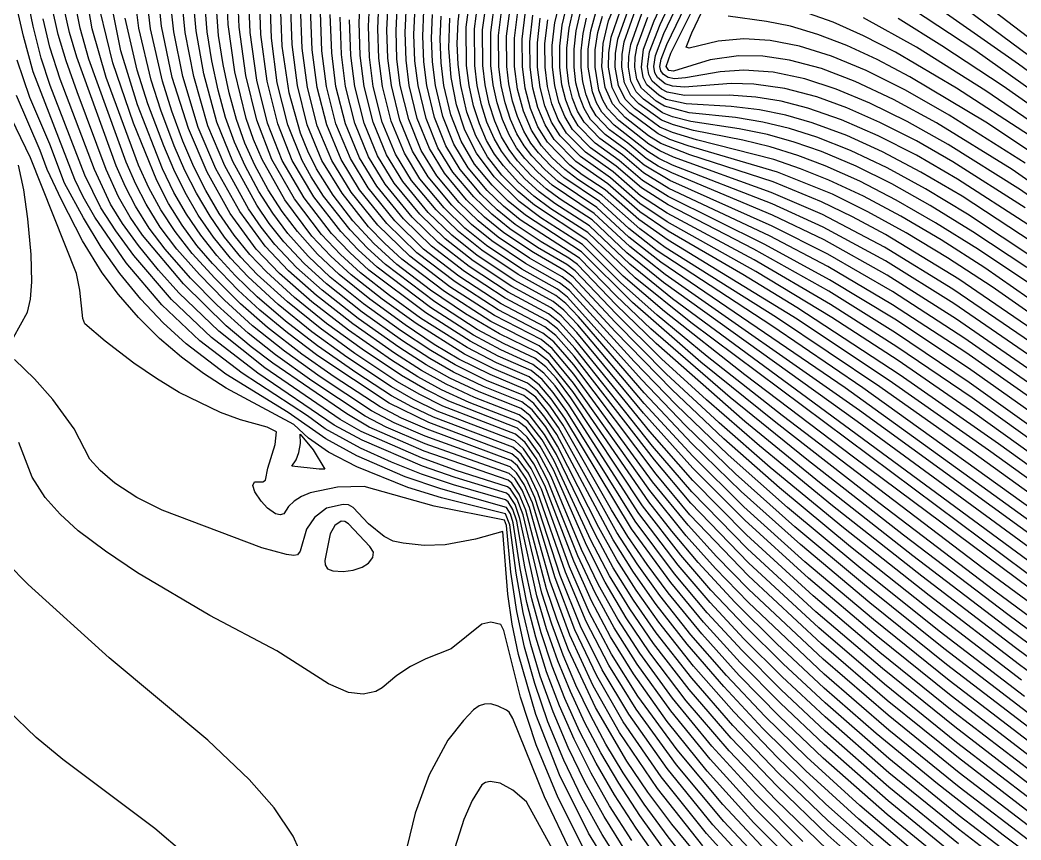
# Model space of a CAD drawing. Header units: inches. Extents: x 2608994 to 2618701, y 1261813 to 1271655.
# Drawn here: x 2614769 to 2616085, y 1266812 to 1267890 of the extents above; entities that cross this region are included whole.
import ezdxf

# ---------------------------------------------------------------- set-up
doc = ezdxf.new("R2010")
doc.units = ezdxf.units.IN
doc.header["$MEASUREMENT"] = 0

msp = doc.modelspace()

# ---------------------------------------------------------------- linework, layer by layer
for points, elevation in [([(2616181.6, 1267738.3), (2616024.4, 1267849.9), (2615843.8, 1267969.1), (2615828.7, 1267982.3), (2615818.8, 1267994.3), (2615812.4, 1268007.5), (2615809.9, 1268021.9), (2615814, 1268055.5), (2615825.3, 1268101.1), (2615900, 1268319.5), (2615923.4, 1268399.9), (2615942.5, 1268477.9), (2615960.9, 1268573.9), (2615983.1, 1268743.1), (2615991.8, 1268781.5), (2615989.3, 1268821.1), (2615992.1, 1268845.1), (2616020.5, 1268926.7), (2616033.8, 1268955.5), (2616048.5, 1268980.7), (2616083.7, 1269027.5), (2616124.7, 1269073.1)], 327), ([(2616210.4, 1267737.4), (2616082, 1267831.6), (2615910.2, 1267952.3), (2615875.1, 1267978.7), (2615856.8, 1267995.5), (2615844.5, 1268011.1), (2615837.2, 1268026.7), (2615834.3, 1268043.5), (2615838.2, 1268080.7), (2615849.1, 1268128.7), (2615917, 1268336.3), (2615937.9, 1268411.9), (2615955, 1268485.1), (2615972.5, 1268582.3), (2615992.3, 1268749.1), (2615999.6, 1268782.7), (2615997.8, 1268813.9), (2615999.8, 1268830.7), (2616017.1, 1268887.1), (2616029.7, 1268921.9), (2616044.6, 1268954.3), (2616060.9, 1268981.9), (2616095.9, 1269029.9)], 328), ([(2616236.8, 1267737.9), (2615954.8, 1267947.5), (2615910.3, 1267982.3), (2615885.8, 1268005.1), (2615870.4, 1268024.3), (2615861.2, 1268043.5), (2615857.6, 1268063.9), (2615861, 1268103.5), (2615871, 1268151.5), (2615933.5, 1268351.9), (2615952.8, 1268425.1), (2615967.9, 1268493.5), (2615978.6, 1268553.5), (2615987.3, 1268615.9), (2616001.3, 1268752.7), (2616007.1, 1268782.7), (2616006.3, 1268807.9), (2616007.6, 1268818.3), (2616025.2, 1268879.9), (2616038.7, 1268918.3), (2616055.3, 1268954.3), (2616075.4, 1268987.9), (2616112.1, 1269038.3)], 329), ([(2616259.6, 1267740.9), (2616006.8, 1267934.3), (2615944.1, 1267984.7), (2615914.8, 1268012.3), (2615895.4, 1268036.3), (2615884.3, 1268059.1), (2615880, 1268083.1), (2615883, 1268125.1), (2615892.5, 1268174.3), (2615949.6, 1268366.3), (2615966.7, 1268434.7), (2615980.5, 1268500.7), (2615989.8, 1268555.9), (2615997.4, 1268613.5), (2616010.3, 1268755.1), (2616014.6, 1268782.7), (2616015.4, 1268806.7), (2616032, 1268870.3), (2616046.2, 1268912.3), (2616063.5, 1268950.7), (2616087.5, 1268991.5)], 330), ([(2616148, 1267449.9), (2616003.5, 1267549.1), (2615906.8, 1267607.9), (2615863.6, 1267631.1), (2615822.8, 1267650.9), (2615759.2, 1267676.9), (2615650, 1267712.5), (2615611.6, 1267727.5), (2615595.6, 1267737.5), (2615564.9, 1267761.5), (2615548, 1267779.5), (2615538.5, 1267801.1), (2615534.2, 1267828.7), (2615535.7, 1267858.7), (2615542.9, 1267888.7), (2615568.8, 1267952.3), (2615698.2, 1268230.7), (2615742.4, 1268337.5), (2615763.4, 1268397.5), (2615788.8, 1268477.9), (2615856.5, 1268703.5), (2615868.9, 1268754.5)], 311), ([(2616100, 1267597.5), (2616007.6, 1267658.1), (2615953.6, 1267689.9), (2615903.2, 1267716.4), (2615856.4, 1267737.7), (2615810.8, 1267754.7), (2615776, 1267764.7), (2615741.2, 1267771.8), (2615704, 1267776.2), (2615645.2, 1267779.4), (2615618.8, 1267785.4), (2615609.2, 1267790.9), (2615593.3, 1267804.7), (2615588.4, 1267814.3), (2615586.1, 1267827.5), (2615588.8, 1267851.5), (2615602.8, 1267888.7), (2615727.4, 1268156.3)], 317), ([(2616094, 1267620.9), (2616001.6, 1267680.7), (2615947.6, 1267711.9), (2615897.2, 1267737.6), (2615849.2, 1267758.5), (2615804.8, 1267774), (2615770, 1267782.9), (2615736.4, 1267788.4), (2615701.6, 1267790.7), (2615642.8, 1267790.5), (2615620, 1267794.9), (2615612.8, 1267798.8), (2615600.2, 1267809.5), (2615596, 1267817.9), (2615594.3, 1267828.7), (2615596.8, 1267847.9), (2615610.8, 1267883.9), (2615732.4, 1268143.1)], 318), ([(2616090.4, 1267642.7), (2615995.6, 1267703.4), (2615947.6, 1267730.7), (2615899.6, 1267755.1), (2615856.4, 1267774.2), (2615816.8, 1267788.6), (2615774.8, 1267799.6), (2615734, 1267805.4), (2615704, 1267806.2), (2615642.8, 1267801.6), (2615627.2, 1267802.7), (2615617.6, 1267805.9), (2615607.2, 1267814.3), (2615603.9, 1267820.3), (2615602.5, 1267828.7), (2615604.5, 1267843.1), (2615615.7, 1267871.9), (2615720.4, 1268091.5)], 319), ([(2616199.6, 1267584.9), (2616084.4, 1267666.3), (2615989.6, 1267726.2), (2615935.6, 1267756.2), (2615886.4, 1267780.5), (2615842, 1267799), (2615801.2, 1267812.2), (2615759.2, 1267821), (2615720.8, 1267823.7), (2615689.6, 1267821.7), (2615644, 1267813.5), (2615629.6, 1267812.2), (2615621.2, 1267814), (2615615.2, 1267818.2), (2615611.8, 1267822.7), (2615610.6, 1267828.7), (2615612, 1267838.3), (2615619.5, 1267857.5), (2615722.5, 1268071.1)], 320), ([(2616090.4, 1267701.7), (2615990.8, 1267764.8), (2615933.2, 1267797.5), (2615881.6, 1267823.2), (2615836, 1267842.2), (2615794, 1267855.4), (2615755.6, 1267862.9), (2615720.8, 1267865), (2615687.2, 1267862), (2615648.8, 1267852.5), (2615644.8, 1267853.9), (2615652.4, 1267872.8), (2615738, 1268053.1)], 322), ([(2616192.4, 1267609.8), (2616073.6, 1267693.1), (2615974, 1267754.7), (2615917.6, 1267785.3), (2615867.2, 1267808.9), (2615822.8, 1267825.8), (2615780.8, 1267837.1), (2615746, 1267842.3), (2615713.6, 1267842.8), (2615676.4, 1267837.4), (2615628.4, 1267822.5), (2615622.4, 1267823.2), (2615618.7, 1267828.7), (2615624.8, 1267846), (2615681.5, 1267959.5)], 321), ([(2615749.6, 1266755.9), (2615680, 1266831.9), (2615620, 1266905.8), (2615569.6, 1266977.5), (2615534.8, 1267035.7), (2615506.3, 1267093.1), (2615479.6, 1267159.8), (2615446.3, 1267262.3), (2615435, 1267286.3), (2615423.2, 1267303.6), (2615414.8, 1267310.9), (2615304.4, 1267351.8), (2615270.8, 1267366.4), (2615243, 1267381.1), (2615182.3, 1267420.7), (2615139.7, 1267450.7), (2615094.8, 1267485.5), (2615059.3, 1267516.7), (2615025.3, 1267550.3), (2614995.6, 1267582.7), (2614973.3, 1267611.5), (2614954.5, 1267640.3), (2614938.9, 1267669.1), (2614925.3, 1267699.1), (2614882.7, 1267814.3), (2614864.1, 1267877.9), (2614854.1, 1267936.7)], 256), ([(2615801.2, 1266787), (2615736.4, 1266852.1), (2615676.4, 1266918.3), (2615624.8, 1266981.6), (2615580.4, 1267043.1), (2615550.4, 1267090.6), (2615525.2, 1267136.7), (2615502.7, 1267185.5), (2615463.4, 1267283.9), (2615447.7, 1267313.9), (2615433.2, 1267334.3), (2615420.8, 1267345.2), (2615325.3, 1267382.3), (2615294.8, 1267397.3), (2615264.8, 1267414.7), (2615209.6, 1267451.4), (2615164, 1267484.6), (2615120.8, 1267519.4), (2615081.3, 1267555.1), (2615059.7, 1267577.9), (2615038.4, 1267604.3), (2615019.2, 1267631.9), (2615001.4, 1267661.9), (2614986.2, 1267691.9), (2614972.2, 1267724.3), (2614954.6, 1267771.1), (2614941.9, 1267810.7), (2614925.6, 1267879.1), (2614917.5, 1267942.7)], 260), ([(2615798.2, 1266809.9), (2615736.4, 1266872), (2615678.8, 1266935.4), (2615627.2, 1266998.2), (2615584, 1267057.4), (2615555.2, 1267102.2), (2615530, 1267147.1), (2615507.6, 1267193.9), (2615467.5, 1267289.9), (2615451.5, 1267319.9), (2615436.2, 1267341.5), (2615423.2, 1267353.4), (2615333.2, 1267388.8), (2615302, 1267404.3), (2615270.8, 1267422.6), (2615219.2, 1267457), (2615172.4, 1267491), (2615130.4, 1267524.9), (2615093.2, 1267558.5), (2615071.4, 1267581.5), (2615051.1, 1267606.7), (2615031.3, 1267635.5), (2615013.7, 1267665.5), (2614998, 1267696.7), (2614983.6, 1267730.3), (2614968.9, 1267769.9), (2614956.6, 1267809.5), (2614941, 1267877.9), (2614933.3, 1267942.7)], 261), ([(2615831.2, 1266798.6), (2615762.8, 1266864.6), (2615701.6, 1266929.2), (2615645.2, 1266995), (2615597.2, 1267057.9), (2615566, 1267104.1), (2615538.4, 1267150.8), (2615514.4, 1267198.4), (2615470.5, 1267298.3), (2615453.2, 1267329.5), (2615435, 1267353.5), (2615424.4, 1267362.1), (2615359.7, 1267387.1), (2615323.6, 1267403.6), (2615292.4, 1267420.7), (2615257.6, 1267442.8), (2615201.4, 1267481.9), (2615153.2, 1267519.3), (2615110.7, 1267556.3), (2615080, 1267588.7), (2615045.6, 1267635.5), (2615015.3, 1267689.5), (2614990.7, 1267747.1), (2614969.6, 1267814.3), (2614955.5, 1267881.5), (2614948.9, 1267946.3)], 262), ([(2615947.6, 1266775), (2615872, 1266839.4), (2615802.4, 1266903), (2615746, 1266958.6), (2615694.4, 1267013.5), (2615646.4, 1267069.2), (2615605.6, 1267121.4), (2615575.6, 1267164.1), (2615549.2, 1267206.4), (2615474.8, 1267345.1), (2615459.4, 1267367.9), (2615444.8, 1267385.6), (2615431.6, 1267396), (2615382.4, 1267416), (2615341.3, 1267436.3), (2615309.2, 1267455.2), (2615269.6, 1267481.5), (2615221.1, 1267516.7), (2615177.2, 1267551.9), (2615148.3, 1267579.1), (2615121.6, 1267609.1), (2615101.6, 1267635.8), (2615083.4, 1267664.3), (2615065.3, 1267697.9), (2615051.3, 1267729.1), (2615039.7, 1267761.5), (2615029.7, 1267797.5), (2615021.5, 1267835.9), (2615015.5, 1267874.3), (2615010.7, 1267935.5)], 266), ([(2616000.4, 1266770.9), (2615909.2, 1266845.5), (2615825.2, 1266919.6), (2615767.6, 1266974.4), (2615714.8, 1267028.3), (2615665.6, 1267083), (2615621.2, 1267137), (2615593.6, 1267173.9), (2615568.4, 1267210.8), (2615546.8, 1267246), (2615483.4, 1267357.1), (2615466.1, 1267382.3), (2615449.6, 1267402), (2615436.4, 1267412.4), (2615392, 1267431.1), (2615353.6, 1267450.6), (2615290, 1267490.6), (2615245.6, 1267522.6), (2615204.8, 1267554.7), (2615178.1, 1267579.1), (2615153.2, 1267605.8), (2615117.4, 1267653.5), (2615087.5, 1267706.3), (2615076.2, 1267732.7), (2615066.7, 1267760.3), (2615051.8, 1267821.5), (2615043.1, 1267883.9), (2615040.3, 1267947.5)], 268), ([(2616000.4, 1266789.9), (2615910.4, 1266863.5), (2615826.4, 1266937.4), (2615768.8, 1266991.8), (2615716, 1267045.3), (2615668, 1267098.2), (2615624.8, 1267150.2), (2615573.2, 1267221), (2615485.6, 1267366.5), (2615467.7, 1267391.9), (2615452.3, 1267409.9), (2615438.8, 1267420.6), (2615395.6, 1267439.2), (2615357.2, 1267459.1), (2615296, 1267498), (2615255, 1267527.5), (2615216.8, 1267557.5), (2615190.5, 1267581.5), (2615165.8, 1267607.9), (2615130.3, 1267654.7), (2615100.6, 1267706.3), (2615080.6, 1267757.9), (2615066.2, 1267816.7), (2615057.5, 1267880.3), (2615055, 1267943.9)], 269), ([(2616002.8, 1266807), (2615911.6, 1266881.5), (2615827.6, 1266955), (2615770, 1267009.1), (2615718.4, 1267061), (2615672.8, 1267110.6), (2615629.6, 1267161.8), (2615578, 1267231.1), (2615488.3, 1267375.1), (2615470.2, 1267400.3), (2615455.6, 1267417.3), (2615441.2, 1267428.9), (2615398, 1267447.9), (2615360.9, 1267467.5), (2615302.8, 1267504.7), (2615227.8, 1267561.1), (2615202.8, 1267583.9), (2615179, 1267609.1), (2615143.1, 1267655.9), (2615114.2, 1267705.1), (2615094.8, 1267754.3), (2615080.7, 1267810.7), (2615072.1, 1267873.1), (2615069.4, 1267937.9)], 270), ([(2615615.2, 1266800.8), (2615584, 1266844.2), (2615556.4, 1266886.5), (2615532.9, 1266926.3), (2615512, 1266966), (2615492.8, 1267007), (2615476.2, 1267047.5), (2615461.5, 1267089.5), (2615448.8, 1267132.7), (2615426.6, 1267234.7), (2615420.1, 1267252.7), (2615412.4, 1267264.8), (2615408.8, 1267267.7), (2615341.6, 1267288.3), (2615298.4, 1267303.2), (2615219.2, 1267337.3), (2615182.4, 1267357.1), (2615082, 1267425.5), (2615021.2, 1267472.3), (2614968.4, 1267522.5), (2614919.1, 1267580.3), (2614895.2, 1267612.8), (2614875.7, 1267642.7), (2614854.5, 1267685.9), (2614809.2, 1267803.5), (2614797.3, 1267839.5), (2614786.6, 1267881.5), (2614777.2, 1267928.3)], 251), ([(2615902, 1266755.1), (2615831.2, 1266818.2), (2615764, 1266883), (2615704, 1266946), (2615648.8, 1267009.9), (2615602, 1267070.4), (2615570.8, 1267115.7), (2615544.4, 1267159.2), (2615519.9, 1267205.9), (2615471.6, 1267310.3), (2615455.6, 1267337.9), (2615437, 1267361.9), (2615425.6, 1267370.9), (2615366.8, 1267393.7), (2615329.6, 1267411), (2615297.2, 1267429.1), (2615261.6, 1267451.9), (2615206.9, 1267490.3), (2615159.2, 1267527.5), (2615122.3, 1267559.9), (2615091.7, 1267592.3), (2615058.2, 1267637.9), (2615026.8, 1267694.3), (2615003.8, 1267748.3), (2614983.5, 1267815.5), (2614971.6, 1267874.3), (2614965.1, 1267933.1)], 263), ([(2615900.8, 1266775.7), (2615831.2, 1266837.6), (2615766.4, 1266899.9), (2615706.4, 1266962.6), (2615652.4, 1267024.5), (2615605.6, 1267084.3), (2615575.6, 1267127.2), (2615549.2, 1267169.6), (2615525.2, 1267214), (2615474.6, 1267318.7), (2615458.8, 1267345.1), (2615440, 1267369.4), (2615428, 1267379.1), (2615372.8, 1267400.8), (2615334.4, 1267419), (2615303.2, 1267436.6), (2615267.2, 1267459.8), (2615213.9, 1267497.5), (2615166.4, 1267534.7), (2615132.8, 1267564.5), (2615104.4, 1267594.7), (2615086.3, 1267617.5), (2615069.8, 1267641.5), (2615038.6, 1267697.9), (2615016.4, 1267750.7), (2614997.7, 1267815.5), (2614986.6, 1267873.1), (2614980.6, 1267931.9)], 264), ([(2615898.4, 1266797.1), (2615828.8, 1266859.1), (2615765.2, 1266920.2), (2615707.6, 1266980.2), (2615654.8, 1267040.5), (2615609.2, 1267098.1), (2615579.2, 1267140.4), (2615554, 1267180), (2615530.2, 1267222.7), (2615476.1, 1267329.5), (2615460.4, 1267354.8), (2615442.4, 1267377.5), (2615429.2, 1267387.8), (2615378.8, 1267407.9), (2615339.2, 1267426.9), (2615308, 1267444.8), (2615272, 1267468.2), (2615219.2, 1267505.9), (2615172.4, 1267542.8), (2615142.8, 1267569.5), (2615116, 1267598.3), (2615097, 1267622.3), (2615080.6, 1267646.3), (2615049.1, 1267703.9), (2615028.3, 1267755.5), (2615010.9, 1267819.1), (2615000.9, 1267875.5), (2614995.7, 1267933.1)], 265), ([(2615948.8, 1266793.3), (2615873.2, 1266857.5), (2615803.6, 1266920.9), (2615748.4, 1266974.9), (2615698, 1267028.1), (2615651.2, 1267081.8), (2615610.4, 1267133.1), (2615580.4, 1267175), (2615554, 1267216.2), (2615477.2, 1267354.1), (2615461.6, 1267376.6), (2615447.2, 1267393.8), (2615434, 1267404.2), (2615387.2, 1267423.6), (2615346.4, 1267444.1), (2615314, 1267463.4), (2615275.6, 1267489), (2615229.4, 1267522.7), (2615188.9, 1267555.1), (2615160.4, 1267582), (2615134.1, 1267611.5), (2615114.1, 1267637.9), (2615095.5, 1267666.7), (2615077.9, 1267699.1), (2615065, 1267727.9), (2615053.8, 1267759.1), (2615044.2, 1267793.9), (2615036.3, 1267831.1), (2615030.4, 1267869.5), (2615025.8, 1267930.7)], 267), ([(2616100, 1266751.6), (2616002.8, 1266826), (2615911.6, 1266900.3), (2615827.6, 1266973.7), (2615771.2, 1267026.3), (2615720.8, 1267076.5), (2615676.4, 1267124.3), (2615634.4, 1267173.3), (2615582.8, 1267241.2), (2615491.2, 1267383.5), (2615472.7, 1267408.7), (2615458, 1267425.6), (2615443.6, 1267437.1), (2615401.6, 1267456.1), (2615365.6, 1267475.3), (2615308.8, 1267511.9), (2615238.8, 1267564.7), (2615213.8, 1267587.5), (2615191.2, 1267611.5), (2615155.8, 1267657.1), (2615127.3, 1267705.1), (2615108.1, 1267753.1), (2615094.1, 1267809.5), (2615086, 1267870.7), (2615083.6, 1267934.3)], 271), ([(2616100.1, 1266770.3), (2616004, 1266843.9), (2615911.6, 1266919.1), (2615827.6, 1266992.2), (2615772.4, 1267043.4), (2615722, 1267093.3), (2615677.6, 1267140.5), (2615638, 1267186.2), (2615587.6, 1267251.3), (2615493.2, 1267393.1), (2615474.4, 1267418.3), (2615460.4, 1267433.9), (2615446, 1267445.4), (2615405.8, 1267463.9), (2615370.4, 1267483.1), (2615314.8, 1267519.1), (2615249.6, 1267568.3), (2615226, 1267589.9), (2615203.2, 1267613.9), (2615168.5, 1267658.3), (2615152.2, 1267683.5), (2615140.3, 1267705.1), (2615121.4, 1267751.9), (2615107.6, 1267807.1), (2615099.9, 1267865.9), (2615097.6, 1267928.3)], 272), ([(2616150.2, 1266752.3), (2616061.6, 1266818.1), (2615975.2, 1266885.6), (2615894.8, 1266952), (2615826.4, 1267011.7), (2615764, 1267069.6), (2615708.8, 1267124.6), (2615660.8, 1267176.7), (2615626, 1267217.8), (2615596, 1267256.4), (2615496, 1267401.5), (2615464, 1267441.1), (2615448.4, 1267453.7), (2615399.6, 1267477.1), (2615354.8, 1267503.3), (2615308.9, 1267534.7), (2615264.7, 1267568.3), (2615234.4, 1267595.9), (2615206.8, 1267625.9), (2615181.1, 1267659.5), (2615159, 1267694.3), (2615147.7, 1267717.1), (2615137.9, 1267741.1), (2615123.2, 1267793.9), (2615114.1, 1267855.1), (2615111.3, 1267922.3)], 273), ([(2616095.2, 1266941.4), (2615990.8, 1267021.6), (2615891.2, 1267101.6), (2615801.2, 1267177.6), (2615720.8, 1267250), (2615653.6, 1267316.3), (2615590, 1267385.8), (2615502.4, 1267489.2), (2615484.3, 1267508.3), (2615470, 1267519.7), (2615419.6, 1267547.5), (2615370.4, 1267580.3), (2615336.9, 1267606.7), (2615306.1, 1267636.7), (2615272.4, 1267677.5), (2615251.3, 1267712.3), (2615233.5, 1267755.5), (2615221.7, 1267802.3), (2615216.5, 1267843.1), (2615215.2, 1267886.3), (2615217.3, 1267931.9)], 281), ([(2616095.2, 1266959.8), (2615987.2, 1267042.7), (2615886.4, 1267123.5), (2615795.2, 1267200.2), (2615717.2, 1267270), (2615652.4, 1267333.1), (2615590, 1267399.7), (2615503.6, 1267499.4), (2615486.8, 1267516.9), (2615473.5, 1267527.5), (2615424.1, 1267555.1), (2615376.4, 1267587), (2615345.6, 1267611.5), (2615316.4, 1267640), (2615284.2, 1267678.7), (2615263, 1267713.5), (2615245.6, 1267755.5), (2615233.8, 1267802.3), (2615228.9, 1267840.7), (2615227.5, 1267881.5), (2615229.5, 1267925.9)], 282), ([(2616150.4, 1267119.7), (2615651.2, 1267492), (2615578, 1267550.9), (2615515.6, 1267610.5), (2615467.2, 1267641.5), (2615444.6, 1267658.3), (2615424.4, 1267676.6), (2615404.8, 1267697.9), (2615393.2, 1267713.5), (2615382.7, 1267731.5), (2615373.2, 1267753.1), (2615365.4, 1267777.1), (2615359.6, 1267803.5), (2615356.3, 1267829.9), (2615355.8, 1267880.3), (2615362.9, 1267933.1)], 293), ([(2616192.4, 1267107.1), (2615627.2, 1267523.2), (2615570.8, 1267568.9), (2615518, 1267619.2), (2615472.4, 1267648.5), (2615452, 1267663.7), (2615432.8, 1267681.1), (2615413.9, 1267701.5), (2615402.4, 1267717.1), (2615392.7, 1267733.9), (2615383.2, 1267755.5), (2615375.9, 1267778.3), (2615370.4, 1267803.5), (2615367.1, 1267829.9), (2615366.7, 1267877.9), (2615373.4, 1267928.3)], 294), ([(2616240, 1267090.7), (2615869.7, 1267361.9), (2615615.2, 1267544.6), (2615567.2, 1267583.6), (2615521.6, 1267627), (2615479.6, 1267654), (2615460.8, 1267667.9), (2615441.2, 1267685.5), (2615423.2, 1267704.8), (2615412.3, 1267719.5), (2615402.5, 1267736.3), (2615393.5, 1267756.7), (2615386.2, 1267779.5), (2615380.8, 1267804.7), (2615377.8, 1267829.9), (2615377.5, 1267876.7), (2615383.8, 1267923.5)], 295), ([(2615610.4, 1266783.4), (2615579.2, 1266827.3), (2615551, 1266871.1), (2615526.7, 1266913.1), (2615505, 1266955.1), (2615485.6, 1266998), (2615469, 1267040.3), (2615454.4, 1267084.1), (2615442.1, 1267129.1), (2615432.9, 1267171.1), (2615422.3, 1267231.1), (2615417.2, 1267246.2), (2615411.1, 1267256.3), (2615407.6, 1267259.2), (2615339.2, 1267278.9), (2615297.2, 1267292.8), (2615257.6, 1267308.4), (2615216.8, 1267326.8), (2615170.5, 1267352.3), (2615147.2, 1267369.4), (2615061.3, 1267425.5), (2615005.6, 1267468.1), (2614955.8, 1267515.5), (2614909, 1267570.7), (2614867.9, 1267630.7), (2614852.3, 1267657.1), (2614841.3, 1267679.9), (2614786.9, 1267821.5), (2614773.8, 1267868.3), (2614763.5, 1267913.9)], 250), ([(2615741.2, 1266743.3), (2615671.6, 1266820.4), (2615612, 1266895.1), (2615562.4, 1266967.4), (2615527.6, 1267027.5), (2615498.8, 1267088.1), (2615472.7, 1267156.7), (2615442.9, 1267255.1), (2615432.1, 1267279.1), (2615421.9, 1267294.7), (2615413.6, 1267302.3), (2615302, 1267342.9), (2615261.2, 1267360.3), (2615231.2, 1267376.2), (2615163.8, 1267420.7), (2615117.1, 1267454.3), (2615075.2, 1267487.6), (2615038.2, 1267521.5), (2615005.2, 1267555.1), (2614975.4, 1267588.7), (2614953.7, 1267617.5), (2614935.1, 1267647.5), (2614921.5, 1267673.9), (2614909.1, 1267702.7), (2614859.9, 1267838.3), (2614848.3, 1267879.1), (2614840.6, 1267918.7)], 255), ([(2615762.8, 1266784.2), (2615693.2, 1266858.6), (2615633.2, 1266930.4), (2615581.6, 1267001), (2615546.8, 1267056.3), (2615518, 1267110.5), (2615491.7, 1267171.1), (2615454.7, 1267273.1), (2615441.2, 1267300.2), (2615428, 1267319.1), (2615417.2, 1267328.3), (2615312.8, 1267367.9), (2615284.3, 1267381.1), (2615257.6, 1267395.8), (2615212, 1267425.4), (2615160.3, 1267461.5), (2615118.5, 1267493.9), (2615081.2, 1267526), (2615052.3, 1267553.9), (2615027.9, 1267580.3), (2615007, 1267606.7), (2614988.3, 1267634.3), (2614971.7, 1267663.1), (2614956.5, 1267694.3), (2614924, 1267778.3), (2614902, 1267849.1), (2614888.6, 1267915.1)], 258), ([(2616102.4, 1266806.1), (2616004, 1266881.5), (2615911.6, 1266956.5), (2615826.4, 1267030.1), (2615726.8, 1267123.9), (2615683.6, 1267168.7), (2615645.2, 1267211.6), (2615597.2, 1267271.2), (2615497.1, 1267412.3), (2615466.4, 1267449.5), (2615451.8, 1267461.5), (2615388.4, 1267493.5), (2615327.2, 1267533), (2615271.1, 1267575.5), (2615248.8, 1267595.9), (2615227.6, 1267618), (2615192.7, 1267661.9), (2615166.3, 1267705.1), (2615147, 1267751.9), (2615134.1, 1267803.5), (2615127, 1267857.5), (2615124.9, 1267916.3)], 274), ([(2616094, 1266979.1), (2615983.6, 1267063.8), (2615879.2, 1267147.2), (2615788, 1267223.6), (2615710, 1267293), (2615644, 1267356.9), (2615586.4, 1267417.3), (2615489.2, 1267525.6), (2615476, 1267535.9), (2615429.1, 1267562.3), (2615382.6, 1267593.5), (2615354.2, 1267616.3), (2615327.1, 1267642.7), (2615295.1, 1267681.1), (2615274.6, 1267714.7), (2615257.3, 1267756.7), (2615245.8, 1267802.3), (2615241, 1267839.5), (2615239.7, 1267877.9), (2615241.6, 1267921.1)], 283), ([(2616089.6, 1267000.7), (2615977.6, 1267086.6), (2615872, 1267170.8), (2615778.4, 1267248.9), (2615700.4, 1267318), (2615632, 1267383.7), (2615576.8, 1267441), (2615491.6, 1267534.2), (2615478.6, 1267544.3), (2615434, 1267569.6), (2615389.6, 1267599.5), (2615362.8, 1267621.1), (2615336.9, 1267646.3), (2615305.8, 1267683.5), (2615285.5, 1267717.1), (2615268.8, 1267757.9), (2615257.5, 1267803.5), (2615253, 1267839.5), (2615251.7, 1267876.7), (2615253.8, 1267918.7)], 284), ([(2616085.6, 1267022.1), (2615971, 1267109.9), (2615861.2, 1267197.2), (2615767.6, 1267274.9), (2615694.4, 1267339.3), (2615626, 1267403.9), (2615551.6, 1267480.4), (2615494, 1267542.9), (2615482, 1267552.2), (2615439.2, 1267576.7), (2615398, 1267604.4), (2615371.6, 1267625.6), (2615346.7, 1267649.9), (2615317.4, 1267684.7), (2615296.9, 1267718.3), (2615280.3, 1267759.1), (2615269.3, 1267803.5), (2615264.9, 1267838.3), (2615263.7, 1267875.5), (2615265.7, 1267915.1)], 285), ([(2616199.6, 1266956.1), (2616083.2, 1267042.2), (2615964.4, 1267133.1), (2615851.6, 1267222.4), (2615755.6, 1267301.7), (2615688.4, 1267360.3), (2615618.8, 1267424.8), (2615551.6, 1267492.5), (2615496.5, 1267551.5), (2615484.4, 1267560.8), (2615444.2, 1267583.9), (2615405.2, 1267610.1), (2615380, 1267630.5), (2615356.3, 1267653.5), (2615327.2, 1267688.2), (2615307.6, 1267720.7), (2615291.6, 1267760.3), (2615281, 1267803.5), (2615276.8, 1267837.1), (2615275.5, 1267873.1), (2615277.4, 1267910.3)], 286), ([(2616214.4, 1267054.7), (2615864.8, 1267315), (2615722, 1267423.5), (2615616.4, 1267506.4), (2615562.4, 1267553.2), (2615514.4, 1267600.8), (2615445.5, 1267646.3), (2615424.1, 1267664.3), (2615402.9, 1267685.9), (2615383.9, 1267709.9), (2615368.6, 1267737.5), (2615356.9, 1267768.7), (2615348.7, 1267803.5), (2615345.2, 1267831.1), (2615344.1, 1267858.7), (2615345.2, 1267887.5), (2615348.7, 1267917.5)], 292), ([(2616364.2, 1267019.9), (2615872.8, 1267376.3), (2615617.6, 1267555), (2615570.8, 1267591.9), (2615524.2, 1267635.5), (2615468.8, 1267672.8), (2615450, 1267689.5), (2615432.8, 1267707.8), (2615422.1, 1267721.9), (2615412.3, 1267738.7), (2615403.4, 1267759.1), (2615396.5, 1267780.7), (2615391.4, 1267804.7), (2615388.4, 1267829.9), (2615388.1, 1267873.1), (2615393.8, 1267917.5)], 296), ([(2616366.4, 1267036.4), (2615853.9, 1267406.3), (2615611.6, 1267571.3), (2615569.6, 1267604.3), (2615527.6, 1267643.4), (2615476.9, 1267677.5), (2615459.1, 1267693.1), (2615442, 1267711.1), (2615431.9, 1267724.3), (2615422.6, 1267739.9), (2615414, 1267759.1), (2615407, 1267780.7), (2615402, 1267803.5), (2615398.9, 1267828.7), (2615398.5, 1267869.5), (2615403.7, 1267911.5)], 297), ([(2616454.1, 1267100.3), (2616017.2, 1267413.3), (2615920, 1267478.7), (2615832.4, 1267533.1), (2615734, 1267588.4), (2615621.2, 1267646.6), (2615586.4, 1267668.9), (2615552.8, 1267697.8), (2615519.2, 1267721.6), (2615495.6, 1267745.9), (2615485.4, 1267762.7), (2615477.7, 1267781.9), (2615472.3, 1267803.5), (2615469.2, 1267827.5), (2615469.1, 1267856.3), (2615472.6, 1267886.3), (2615479.8, 1267916.3)], 304), ([(2616124, 1267356), (2616016, 1267432), (2615919.3, 1267496.3), (2615833.6, 1267548.4), (2615748.6, 1267594.7), (2615621.2, 1267657.8), (2615587.6, 1267678.9), (2615556.9, 1267705.1), (2615525.2, 1267727.9), (2615503.2, 1267750.7), (2615493.9, 1267766.3), (2615486.7, 1267784.3), (2615481.7, 1267804.7), (2615478.8, 1267827.5), (2615478.8, 1267855.1), (2615482, 1267882.7), (2615488.5, 1267910.3)], 305), ([(2616168.4, 1267454.1), (2616047.2, 1267538.8), (2615988.4, 1267577.1), (2615934.4, 1267609.8), (2615884, 1267637.7), (2615837.2, 1267660.7), (2615765.2, 1267689.7), (2615647.6, 1267724.4), (2615623.6, 1267732.7), (2615608, 1267739.9), (2615571, 1267767.5), (2615557.7, 1267780.7), (2615547.7, 1267801.1), (2615543.1, 1267827.5), (2615543.4, 1267846.7), (2615546.5, 1267867.1), (2615562.2, 1267912.7)], 312), ([(2616169.6, 1267472.1), (2616037.6, 1267563.8), (2615980, 1267600.6), (2615927.2, 1267631.8), (2615878, 1267658.1), (2615832.4, 1267679.4), (2615795.5, 1267694.3), (2615760.4, 1267706.4), (2615658.4, 1267732.3), (2615627.2, 1267741.8), (2615610.4, 1267748.9), (2615577, 1267773.5), (2615564.9, 1267785.5), (2615556.1, 1267803.5), (2615551.9, 1267827.5), (2615552.2, 1267845.5), (2615555.3, 1267864.7), (2615570.8, 1267908.8)], 313), ([(2616096.4, 1267737.7), (2616000.4, 1267800.2), (2615920, 1267847.3), (2615878, 1267869), (2615838.4, 1267886.8), (2615742.4, 1267921.2)], 324), ([(2615695.6, 1266748.9), (2615626, 1266832.6), (2615594.8, 1266874.8), (2615567.2, 1266915.7), (2615525.8, 1266986.3), (2615490.4, 1267061.7), (2615474.8, 1267102.2), (2615461.6, 1267142.1), (2615434.4, 1267245.5), (2615425.6, 1267266.7), (2615416, 1267281), (2615411.2, 1267285), (2615300.8, 1267323.2), (2615228.4, 1267354.7), (2615198.8, 1267371.9), (2615101.7, 1267438.7), (2615073.2, 1267460.3), (2615040.5, 1267487.9), (2614984.1, 1267543.1), (2614930.5, 1267606.7), (2614914.1, 1267630.7), (2614899, 1267657.1), (2614882.7, 1267693.1), (2614844.4, 1267795.1), (2614829.9, 1267835.9), (2614819.7, 1267870.7), (2614811.4, 1267907.9)], 253), ([(2615666.8, 1266804.3), (2615607.4, 1266879.5), (2615557.6, 1266953.2), (2615522.8, 1267014.7), (2615492.1, 1267081.1), (2615466.4, 1267151.8), (2615439, 1267249.1), (2615429.3, 1267271.9), (2615419.6, 1267287), (2615412.4, 1267293.6), (2615302, 1267332.8), (2615250.7, 1267354.7), (2615223, 1267369.1), (2615153.2, 1267415.3), (2615105.2, 1267449.7), (2615069.2, 1267478.1), (2615028.4, 1267515), (2614993.6, 1267550.5), (2614960, 1267588.7), (2614939.1, 1267616.3), (2614921, 1267645.1), (2614907.9, 1267670.3), (2614896, 1267697.9), (2614843.9, 1267840.7), (2614834.4, 1267873.1), (2614827.4, 1267904.3)], 254), ([(2615766.4, 1266759.8), (2615694.6, 1266836.3), (2615632.4, 1266910.7), (2615579.2, 1266983.9), (2615543.2, 1267041.8), (2615513.4, 1267099.1), (2615486.2, 1267163.9), (2615450.2, 1267268.3), (2615437.6, 1267294.1), (2615424.4, 1267312.7), (2615416, 1267319.6), (2615306.8, 1267360.6), (2615254.7, 1267385.9), (2615160.8, 1267448.3), (2615120.8, 1267478.5), (2615084.8, 1267508.3), (2615056.3, 1267534.7), (2615022.4, 1267569.5), (2615002, 1267593.5), (2614982.6, 1267619.9), (2614964.7, 1267648.7), (2614949.1, 1267678.7), (2614918.6, 1267754.3), (2614891.3, 1267833.5), (2614874.9, 1267901.9)], 257), ([(2616102.4, 1266824.7), (2616004, 1266900.2), (2615910.4, 1266976), (2615825.2, 1267049.4), (2615726.8, 1267141.5), (2615684.8, 1267184.6), (2615647.6, 1267225.6), (2615600.8, 1267282.7), (2615497.3, 1267424.3), (2615468.8, 1267458), (2615454.4, 1267469.8), (2615393.2, 1267501.1), (2615334.4, 1267539.2), (2615281.6, 1267579.2), (2615239.8, 1267619.9), (2615204.8, 1267663.6), (2615179.2, 1267705.1), (2615160.2, 1267750.7), (2615147.3, 1267801.1), (2615140.4, 1267852.7), (2615138.2, 1267907.9)], 275), ([(2616102.4, 1266843.4), (2616002.8, 1266919.8), (2615909.2, 1266995.5), (2615822.8, 1267069.7), (2615726.8, 1267159), (2615650, 1267239.5), (2615605.6, 1267292.6), (2615497.3, 1267436.3), (2615471.2, 1267466.5), (2615456.8, 1267478.2), (2615398, 1267508.7), (2615341.2, 1267545.5), (2615291.2, 1267583.6), (2615251.4, 1267622.3), (2615215.7, 1267666.7), (2615191.5, 1267706.3), (2615172.5, 1267751.9), (2615159.9, 1267801.1), (2615153.5, 1267850.3), (2615151.4, 1267904.3)], 276), ([(2616101.2, 1266862.8), (2616000.4, 1266940.2), (2615905.6, 1267016.9), (2615819.2, 1267090.9), (2615726.8, 1267176.3), (2615651.2, 1267254.6), (2615603.2, 1267311.4), (2615497.6, 1267447.9), (2615473.6, 1267475), (2615459.2, 1267486.6), (2615401.9, 1267516.7), (2615346.4, 1267553), (2615299.9, 1267588.7), (2615261.9, 1267625.9), (2615227.1, 1267669.1), (2615203.6, 1267707.5), (2615184.7, 1267753.1), (2615172.3, 1267802.3), (2615166.3, 1267849.1), (2615164.4, 1267899.5)], 277), ([(2616100, 1266882.3), (2615998, 1266960.7), (2615903.2, 1267037.2), (2615815.6, 1267112), (2615725.6, 1267194.7), (2615652.4, 1267269.6), (2615600.8, 1267329.6), (2615498.8, 1267458.3), (2615476, 1267483.6), (2615461.6, 1267495), (2615407.2, 1267523.9), (2615353.6, 1267559), (2615310.3, 1267592.3), (2615273.3, 1267628.3), (2615238.3, 1267671.5), (2615215.7, 1267708.7), (2615197.2, 1267753.1), (2615184.7, 1267802.3), (2615179.1, 1267846.7), (2615177.3, 1267897.1)], 278), ([(2616197.2, 1266976.1), (2616078, 1267064.3), (2615954.8, 1267158.5), (2615837.2, 1267251.3), (2615741.2, 1267330.1), (2615671.6, 1267390.4), (2615612.8, 1267444.2), (2615552.8, 1267503.3), (2615499.2, 1267559.9), (2615488, 1267568.5), (2615449.6, 1267590.8), (2615413.4, 1267615.1), (2615389.5, 1267634.3), (2615365.9, 1267657.1), (2615338.5, 1267689.5), (2615318.8, 1267721.9), (2615303.2, 1267760.3), (2615292.6, 1267803.5), (2615288.5, 1267835.9), (2615287.2, 1267870.7), (2615289, 1267906.7)], 287), ([(2616197.2, 1266994.4), (2616072.4, 1267086.7), (2615942.8, 1267185.6), (2615820.4, 1267281.8), (2615722, 1267362.2), (2615605.6, 1267464.3), (2615552.8, 1267515.3), (2615502, 1267568.3), (2615490.9, 1267576.7), (2615454.4, 1267598.1), (2615420.2, 1267621.1), (2615396.8, 1267640), (2615375.2, 1267661), (2615348, 1267693.1), (2615329.3, 1267724.3), (2615314.3, 1267761.5), (2615304.1, 1267803.5), (2615300.1, 1267834.7), (2615298.8, 1267868.3), (2615300.4, 1267901.9)], 288), ([(2616198.4, 1267011.7), (2616067.6, 1267108.5), (2615930.8, 1267212.6), (2615803.6, 1267311.9), (2615702.8, 1267393.6), (2615598.4, 1267483.9), (2615552.8, 1267527.1), (2615504.8, 1267576.7), (2615426.9, 1267627.1), (2615404.8, 1267645.1), (2615383.6, 1267665.7), (2615358.4, 1267695.5), (2615339.7, 1267726.7), (2615325.3, 1267762.7), (2615315.4, 1267803.5), (2615311.5, 1267834.7), (2615310.3, 1267865.9), (2615311.7, 1267897.1)], 289), ([(2616384.4, 1267041.7), (2615877.4, 1267406.3), (2615757.6, 1267487.9), (2615606.8, 1267586.5), (2615569.6, 1267615.6), (2615531.2, 1267651.2), (2615484.4, 1267682.7), (2615467, 1267697.9), (2615450.8, 1267714.9), (2615440.8, 1267727.9), (2615431.7, 1267743.5), (2615423.2, 1267762.7), (2615416.8, 1267783.1), (2615412, 1267805.9), (2615409.3, 1267828.7), (2615409, 1267868.3), (2615413.9, 1267907.9)], 298), ([(2616401.7, 1267047.5), (2616022, 1267321.1), (2615899.7, 1267407.5), (2615763.9, 1267498.7), (2615617.6, 1267590.9), (2615584, 1267615.1), (2615534.8, 1267658.9), (2615502.7, 1267679.9), (2615485.5, 1267693.1), (2615468.8, 1267708.7), (2615454.8, 1267724.3), (2615441.8, 1267744.7), (2615431.1, 1267769.9), (2615423.5, 1267798.7), (2615419.5, 1267828.7), (2615419.3, 1267865.9), (2615424, 1267904.3)], 299), ([(2616419.2, 1267053.1), (2616042.4, 1267324.2), (2615916.4, 1267412.8), (2615790.9, 1267496.3), (2615621.2, 1267600.4), (2615582.8, 1267627.3), (2615538.4, 1267666.7), (2615508.4, 1267686.4), (2615492, 1267699.1), (2615462.7, 1267729.1), (2615450.1, 1267749.5), (2615440.2, 1267773.5), (2615433.4, 1267799.9), (2615429.7, 1267828.7), (2615429.5, 1267864.7), (2615433.9, 1267900.7)], 300), ([(2616435.6, 1267059.5), (2616055.6, 1267332.6), (2615926.2, 1267423.1), (2615790.3, 1267511.9), (2615719.6, 1267555.1), (2615621.2, 1267612.1), (2615584, 1267637.6), (2615542, 1267674.5), (2615499.8, 1267703.9), (2615471.5, 1267732.7), (2615459.5, 1267751.9), (2615450, 1267774.7), (2615443.4, 1267799.9), (2615439.8, 1267827.5), (2615439.5, 1267861.1), (2615443.6, 1267895.9)], 301), ([(2616130, 1267370.1), (2616012.4, 1267452.5), (2615916.4, 1267515.4), (2615831.2, 1267565.9), (2615754.4, 1267606.1), (2615622.4, 1267668.4), (2615588.8, 1267688.9), (2615561.2, 1267712.4), (2615531.4, 1267733.9), (2615510.8, 1267755.5), (2615502.3, 1267769.9), (2615495.7, 1267786.7), (2615491, 1267805.9), (2615488.3, 1267827.5), (2615488.3, 1267852.7), (2615491.3, 1267879.1), (2615497.1, 1267904.3)], 306), ([(2616137.2, 1267383.3), (2616011.2, 1267471.3), (2615916.4, 1267532.7), (2615831.2, 1267582), (2615758.2, 1267618.7), (2615623.6, 1267678.9), (2615590, 1267698.8), (2615564.8, 1267720.1), (2615538.4, 1267739.2), (2615519.2, 1267759.1), (2615510.8, 1267773.2), (2615504.6, 1267789.1), (2615500.2, 1267807.1), (2615497.7, 1267827.5), (2615497.7, 1267851.5), (2615500.5, 1267875.5), (2615505.7, 1267898.3)], 307), ([(2616130, 1267425.4), (2615996.8, 1267517.1), (2615906.8, 1267573.1), (2615825.2, 1267617.4), (2615758, 1267647.9), (2615627.2, 1267699.1), (2615609.2, 1267707.7), (2615594.8, 1267716.8), (2615550.4, 1267751.5), (2615534.1, 1267768.7), (2615527.2, 1267780.7), (2615521.7, 1267795.1), (2615516.2, 1267827.5), (2615516.4, 1267851.5), (2615519.8, 1267875.5), (2615526.3, 1267899.5)], 309), ([(2616095.2, 1267543.6), (2616029.2, 1267588), (2615972.8, 1267623.3), (2615921.2, 1267653), (2615873.2, 1267677.7), (2615827.6, 1267698.1), (2615791.6, 1267711.7), (2615755.6, 1267722.9), (2615719.6, 1267731.7), (2615654.8, 1267744.5), (2615628.4, 1267751.9), (2615612.8, 1267757.9), (2615583, 1267779.5), (2615572.1, 1267790.3), (2615564, 1267807.1), (2615560.6, 1267827.5), (2615561, 1267844.3), (2615563.7, 1267861.1), (2615578.6, 1267903.1)], 314), ([(2616092.8, 1267564.2), (2616022, 1267611.3), (2615965.6, 1267646), (2615915.2, 1267674.2), (2615868.4, 1267697.4), (2615822.8, 1267716.7), (2615786.8, 1267729.3), (2615752, 1267739), (2615714.8, 1267746.7), (2615651.2, 1267756.5), (2615627.2, 1267762.5), (2615614, 1267767.5), (2615588.8, 1267785.7), (2615579.2, 1267795.1), (2615572.2, 1267809.5), (2615569.2, 1267827.5), (2615569.5, 1267841.9), (2615572.1, 1267857.5), (2615586.8, 1267898.3)], 315), ([(2615656, 1266772.4), (2615621.2, 1266816.2), (2615590, 1266858.9), (2615562.4, 1266900.4), (2615539.6, 1266938.1), (2615519.2, 1266975.8), (2615500, 1267015.5), (2615483.3, 1267054.7), (2615468.3, 1267095.5), (2615455.5, 1267136.3), (2615430.7, 1267239.5), (2615422.7, 1267259.9), (2615414, 1267273.1), (2615410, 1267276.3), (2615342.8, 1267297.8), (2615297.2, 1267314.2), (2615218, 1267348.9), (2615190.4, 1267364.6), (2615091.1, 1267432.7), (2615030.6, 1267480.7), (2614978.3, 1267531.1), (2614951.4, 1267561.1), (2614925.1, 1267593.5), (2614904, 1267622.3), (2614888.5, 1267647.5), (2614867.3, 1267693.1), (2614822.3, 1267811.9), (2614808.8, 1267853.9), (2614799.8, 1267891.1)], 252), ([(2615800, 1266767.9), (2615734, 1266834.5), (2615672.8, 1266902.4), (2615620, 1266967.8), (2615575.6, 1267030.3), (2615545.6, 1267078.8), (2615520.4, 1267126.1), (2615497.2, 1267178.3), (2615459.3, 1267277.9), (2615444.8, 1267306.4), (2615431.2, 1267325.9), (2615419.6, 1267336.5), (2615317.6, 1267375.7), (2615286.7, 1267390.7), (2615257.6, 1267407.5), (2615198.8, 1267446.6), (2615153.2, 1267479.8), (2615108.8, 1267515.9), (2615069.2, 1267552.1), (2615046, 1267576.7), (2615023.6, 1267604.3), (2615003.8, 1267633.1), (2614986.3, 1267663.1), (2614971.5, 1267693.1), (2614958.3, 1267724.3), (2614937.6, 1267779.5), (2614923.6, 1267823.9), (2614907.8, 1267892.3)], 259), ([(2616099.6, 1266901.1), (2615996.8, 1266980.1), (2615899.6, 1267058.4), (2615812, 1267132.9), (2615724.4, 1267212.9), (2615653.6, 1267284.5), (2615597.2, 1267348.9), (2615500, 1267468.6), (2615478.4, 1267492.1), (2615464, 1267503.5), (2615411.2, 1267531.9), (2615359.6, 1267565.9), (2615319.2, 1267597.1), (2615284.7, 1267630.7), (2615249.5, 1267673.9), (2615227.6, 1267709.9), (2615209.3, 1267754.3), (2615197.2, 1267802.3), (2615191.8, 1267844.3), (2615190.1, 1267893.5)], 279), ([(2616097.6, 1266921.1), (2615993.2, 1267001.3), (2615894.8, 1267080.6), (2615806, 1267155.9), (2615722, 1267232.1), (2615653.6, 1267300.5), (2615588.8, 1267373.1), (2615501.2, 1267478.9), (2615480.8, 1267500.7), (2615467.6, 1267511.2), (2615415.7, 1267539.5), (2615365, 1267573.1), (2615328.1, 1267601.9), (2615294.9, 1267634.3), (2615261.4, 1267675.1), (2615239.5, 1267711.1), (2615221.6, 1267754.3), (2615209.5, 1267802.3), (2615204.2, 1267843.1), (2615202.7, 1267889.9)], 280), ([(2616191.2, 1267035.2), (2616050.8, 1267139.2), (2615898.4, 1267255), (2615762.8, 1267360.6), (2615664.4, 1267440.1), (2615574.4, 1267518.4), (2615507.5, 1267585.1), (2615433.7, 1267633.1), (2615411.2, 1267651.6), (2615389.8, 1267672.7), (2615366.9, 1267700.3), (2615349.4, 1267730.3), (2615335.8, 1267765.1), (2615326.6, 1267803.5), (2615322.8, 1267833.5), (2615321.7, 1267864.7), (2615323, 1267894.7)], 290), ([(2616254.8, 1267007.4), (2616035.2, 1267169), (2615771.2, 1267370), (2615672.8, 1267447.5), (2615606.8, 1267501.7), (2615558.8, 1267544.8), (2615508.8, 1267594.7), (2615454, 1267629.5), (2615425.4, 1267651.1), (2615392.6, 1267683.5), (2615369.3, 1267714.7), (2615354.3, 1267744.7), (2615343.1, 1267778.3), (2615336, 1267814.3), (2615333, 1267852.7), (2615334.2, 1267892.3)], 291), ([(2616431.2, 1267080.6), (2616024.4, 1267372.5), (2615923.6, 1267442), (2615836.3, 1267498.7), (2615736.4, 1267559.2), (2615620, 1267624.4), (2615584, 1267648.7), (2615545.6, 1267682.2), (2615506, 1267710.1), (2615479.2, 1267737.5), (2615468.2, 1267755.5), (2615459.3, 1267777.1), (2615453.1, 1267801.1), (2615449.7, 1267827.5), (2615449.5, 1267859.9), (2615453.3, 1267892.3)], 302), ([(2616444, 1267089.5), (2616020.8, 1267392.9), (2615921.8, 1267460.3), (2615834.8, 1267515.6), (2615734.4, 1267574.3), (2615620, 1267635.9), (2615585.2, 1267658.8), (2615549.2, 1267690), (2615512.5, 1267715.9), (2615487.9, 1267741.1), (2615476.8, 1267759.1), (2615468.5, 1267779.5), (2615462.7, 1267802.3), (2615459.5, 1267827.5), (2615459.4, 1267858.7), (2615463.1, 1267889.9)], 303), ([(2616124, 1267411.2), (2616000.4, 1267496.6), (2615909.2, 1267554.3), (2615826.4, 1267600.7), (2615758.5, 1267633.1), (2615626, 1267688.7), (2615608, 1267697.7), (2615592.4, 1267707.8), (2615568.4, 1267727.9), (2615544.4, 1267745.4), (2615526.6, 1267763.9), (2615519.2, 1267776.6), (2615513.4, 1267791.5), (2615509.3, 1267808.3), (2615507, 1267827.5), (2615507, 1267849.1), (2615509.5, 1267871.9), (2615514.1, 1267892.3)], 308), ([(2616136, 1267439.8), (2615995.6, 1267536), (2615905.6, 1267591.1), (2615824, 1267634.1), (2615756.6, 1267663.1), (2615628.4, 1267709.5), (2615610.4, 1267717.7), (2615596, 1267726.6), (2615556.4, 1267757.6), (2615541.4, 1267773.5), (2615535.3, 1267784.3), (2615530.3, 1267797.5), (2615525.3, 1267827.5), (2615525.6, 1267850.3), (2615528.9, 1267873.1), (2615534.9, 1267894.7)], 310), ([(2616106, 1267574.2), (2616014.8, 1267634.7), (2615959.6, 1267668), (2615909.2, 1267695.3), (2615861.2, 1267718.1), (2615816.8, 1267735.7), (2615780.8, 1267747.1), (2615746, 1267755.6), (2615709.8, 1267761.5), (2615648.8, 1267767.9), (2615616.4, 1267776.5), (2615605.6, 1267783.1), (2615586.2, 1267799.9), (2615580.3, 1267811.9), (2615577.7, 1267827.5), (2615578, 1267840.7), (2615580.6, 1267855.1), (2615594.8, 1267893.5)], 316), ([(2616121.6, 1267700.2), (2616041.2, 1267753.9), (2615939.2, 1267815.1), (2615896, 1267837.8), (2615856.4, 1267856.1), (2615818, 1267870.8), (2615782, 1267881.5), (2615750.8, 1267887.8), (2615700.2, 1267894.7)], 323), ([(2616145.6, 1267723.6), (2616038.8, 1267796.7), (2615947.6, 1267854), (2615878, 1267892.7)], 325), ([(2616151.6, 1267739.7), (2616061.6, 1267802.6), (2615981.2, 1267855.9), (2615923.6, 1267891.6)], 326), ([(2615573.4, 1266811.1), (2615544.4, 1266857), (2615520, 1266899.9), (2615497.7, 1266944.3), (2615478.4, 1266988.2), (2615461.6, 1267032.8), (2615447.2, 1267078.6), (2615435.6, 1267124.3), (2615426.9, 1267168.7), (2615417.8, 1267228.7), (2615413.9, 1267240.7), (2615408.8, 1267249), (2615322.4, 1267273.4), (2615275.6, 1267289.3), (2615212, 1267316.7), (2615171.2, 1267339.3), (2615122, 1267373.9), (2615039.8, 1267424.3), (2614987.8, 1267463.9), (2614957.6, 1267491.6), (2614928.2, 1267522.7), (2614900.7, 1267556.3), (2614876.2, 1267591.1), (2614852.8, 1267629.5), (2614828.1, 1267675.1), (2614808.5, 1267726.7), (2614782.5, 1267787.9), (2614765.8, 1267837.1)], 249), ([(2615566.8, 1266795.5), (2615537.2, 1266842.8), (2615512, 1266888.2), (2615489.9, 1266933.5), (2615470.1, 1266980.3), (2615453.3, 1267027.1), (2615440.8, 1267069.1), (2615430.7, 1267111.1), (2615421.4, 1267162.7), (2615413.4, 1267226.3), (2615407.6, 1267240.5), (2615323.6, 1267261.6), (2615279.2, 1267275.2), (2615212, 1267302.4), (2615174.8, 1267321.6), (2615148.4, 1267339.9), (2615129.2, 1267358), (2615040.4, 1267405.8), (2615010.4, 1267425.1), (2614981.6, 1267446.4), (2614952.8, 1267471.1), (2614925, 1267498.7), (2614898.9, 1267528.7), (2614877.6, 1267557.5), (2614851.7, 1267599.5), (2614823.8, 1267653.5), (2614805.1, 1267693.1), (2614796, 1267718.3), (2614764.8, 1267790.3)], 248), ([(2615568.1, 1266766.7), (2615534.8, 1266819.2), (2615508, 1266867.5), (2615484.2, 1266916.7), (2615463.3, 1266967.1), (2615445.9, 1267017.5), (2615432.5, 1267065.5), (2615422.4, 1267112.3), (2615414.6, 1267163.9), (2615408.9, 1267225.1), (2615406.1, 1267232.3), (2615314, 1267250.8), (2615221.6, 1267276.5), (2615186.8, 1267275.5), (2615150.8, 1267268.1), (2615139.4, 1267263.5), (2615129.8, 1267257.5), (2615122.2, 1267250.3), (2615116, 1267240.7), (2615111.2, 1267239.4), (2615105.2, 1267240.6), (2615094.8, 1267247.9), (2615086.3, 1267257.5), (2615078.1, 1267269.5), (2615075.4, 1267277.9), (2615077.8, 1267282.7), (2615088.4, 1267282.9), (2615092, 1267284.8), (2615095.2, 1267300.7), (2615105, 1267331.9), (2615106.4, 1267348.5), (2615094.4, 1267354.4), (2615059.3, 1267364.3), (2615032.9, 1267373.9), (2614978.8, 1267400.3), (2614948.7, 1267418.3), (2614918.9, 1267438.7), (2614881.4, 1267467.5), (2614854.8, 1267490.3), (2614852.2, 1267497.5), (2614847.9, 1267534.7), (2614843.5, 1267556.3), (2614783.3, 1267708.7), (2614745.6, 1267786.7)], 247), ([(2614760.7, 1267472.3), (2614779.3, 1267505.9), (2614783.2, 1267522.7), (2614784.9, 1267545.5), (2614783.9, 1267581.5), (2614779.8, 1267628.3), (2614774.5, 1267666.7), (2614767.5, 1267699.1)], 246), ([(2615560.5, 1266749.9), (2615516.8, 1266821), (2615478.7, 1266897.5), (2615447.6, 1266976.7), (2615424.8, 1267055.9), (2615416.5, 1267095.5), (2615410.4, 1267135.1), (2615404, 1267217.4), (2615368, 1267207.5), (2615328.4, 1267200), (2615300.8, 1267199.1), (2615273.2, 1267202), (2615259.9, 1267204.7), (2615248, 1267210.7), (2615227.6, 1267227.6), (2615207.2, 1267249), (2615201.2, 1267252.4), (2615194, 1267253.1), (2615172.4, 1267247.9), (2615156.4, 1267235.9), (2615146, 1267220.3), (2615137.6, 1267191.5), (2615134, 1267186.9), (2615129.2, 1267185.9), (2615119.6, 1267187.4), (2615087.2, 1267196.1), (2614956.4, 1267245.4), (2614922.8, 1267262.2), (2614894, 1267280.9), (2614874.8, 1267297.6), (2614861.2, 1267312.7), (2614840.7, 1267352.3), (2614812.4, 1267390.7), (2614788.4, 1267418.2), (2614762.1, 1267443.5)], 246), ([(2615162.8, 1267299.5), (2615126.5, 1267303.1), (2615132.2, 1267311.5), (2615135.8, 1267321.1), (2615138.2, 1267333.1), (2615137.6, 1267345.2), (2615154.6, 1267324.7), (2615170.1, 1267299.5), (2615162.8, 1267299.5)], 248), ([(2615510.5, 1266800.3), (2615476.7, 1266867.5), (2615448, 1266937.1), (2615427.3, 1266999.5), (2615405.2, 1267087.1), (2615401.6, 1267095.2), (2615388.4, 1267098.4), (2615376.4, 1267095.5), (2615336.2, 1267063.1), (2615302.9, 1267049.9), (2615282.8, 1267040), (2615264.7, 1267028.3), (2615245.6, 1267012), (2615237.2, 1267007.3), (2615220.4, 1267003.6), (2615201.2, 1267006), (2615174.8, 1267017.4), (2615107, 1267060.7), (2615018.8, 1267106.9), (2614924, 1267163.2), (2614882, 1267191.4), (2614846, 1267218.5), (2614822, 1267240.2), (2614802.4, 1267262.3), (2614785.4, 1267288.7), (2614767.9, 1267334.3)], 245), ([(2615207.2, 1267166.5), (2615219.2, 1267170.4), (2615227.6, 1267175.7), (2615233, 1267183.1), (2615234.1, 1267190.3), (2615229.3, 1267197.5), (2615201.3, 1267227.5), (2615196.4, 1267230.5), (2615191.6, 1267230.8), (2615183.3, 1267225.1), (2615177.1, 1267214.3), (2615170.2, 1267179.5), (2615170.3, 1267173.5), (2615173.6, 1267168.5), (2615180.8, 1267165.8), (2615194, 1267165), (2615207.2, 1267166.5)], 245), ([(2615143.5, 1266783.5), (2615128.6, 1266817.1), (2615103.5, 1266854.3), (2615070.7, 1266891.5), (2615016.4, 1266943.3), (2614886.8, 1267051.3), (2614780, 1267147.7), (2614752.5, 1267175.9)], 244), ([(2615494.5, 1266794.3), (2615458.7, 1266868.7), (2615417.2, 1266971.5), (2615412.4, 1266979.9), (2615408.8, 1266982.4), (2615398, 1266987.9), (2615388.4, 1266990.7), (2615380, 1266990.6), (2615372.8, 1266988.1), (2615365.6, 1266983), (2615352.4, 1266969.1), (2615331.9, 1266943.1), (2615307, 1266897.5), (2615288.6, 1266847.1), (2615274.7, 1266789.5)], 244), ([(2615024.8, 1266760.5), (2614946.8, 1266826.9), (2614825.9, 1266917.9), (2614790.5, 1266946.7), (2614753.6, 1266982.8)], 243), ([(2615491, 1266760.7), (2615435.2, 1266862.2), (2615417.2, 1266877.4), (2615400.4, 1266886.5), (2615387.2, 1266888.7), (2615381.2, 1266887.3), (2615376.4, 1266884.3), (2615363.6, 1266863.9), (2615352.9, 1266838.7), (2615296.1, 1266661.1)], 243)]:
    msp.add_lwpolyline(points, dxfattribs=dict(elevation=elevation))

doc.saveas('drawing.dxf')
